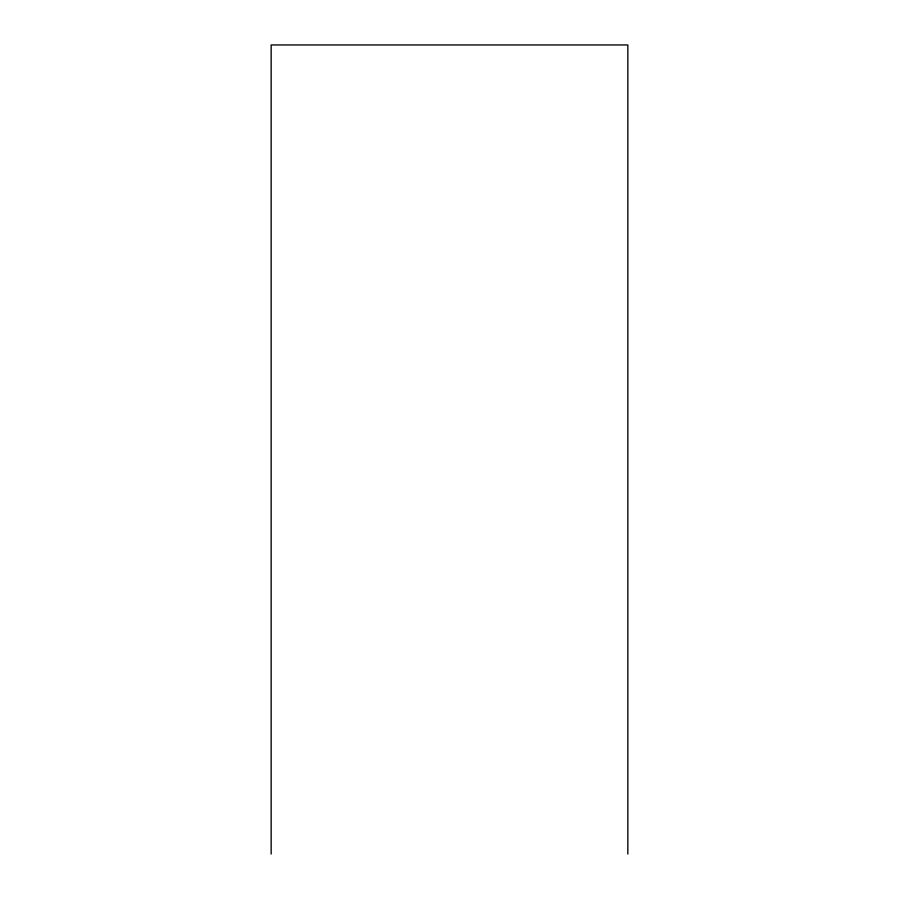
<?xml version="1.0" encoding="UTF-8"?>
<svg xmlns="http://www.w3.org/2000/svg" width="899" height="899" viewBox="0 0 899 899"><rect width="100%" height="100%" fill="white"/><g stroke="black" fill="none" stroke-linecap="round" stroke-linejoin="round"><path stroke-width="1.35" d="M627.839 854.05L627.839 44.95L271.161 44.95L271.161 854.05"/></g></svg>
